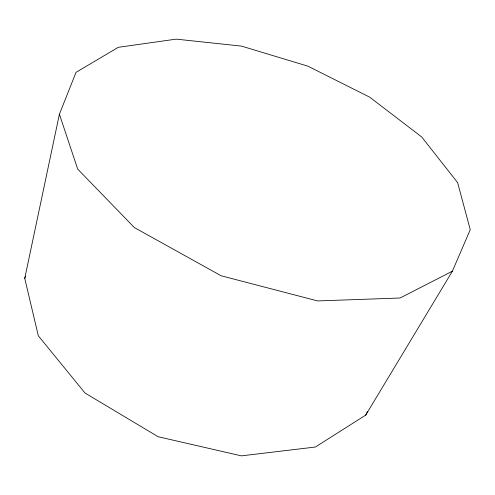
<?xml version="1.0" encoding="UTF-8"?>
<svg xmlns="http://www.w3.org/2000/svg" width="495" height="495" viewBox="0 0 495 495"><rect width="100%" height="100%" fill="white"/><g stroke="black" fill="none" stroke-linecap="round" stroke-linejoin="round"><path stroke-width="0.74" d="M24.75 278.382L59.406 114.203L76.038 72.338L118.274 47.316L176.183 39.136L241.529 46.115L307.859 66.151L369.722 97.175L421.709 136.979L457.628 182.636L470.25 229.674L452.387 271.204L365.712 415.119L315.383 447.028L241.399 455.864L158.115 436.726L85.01 393.024L38.325 335.796L24.75 278.382L25.523 276.198M365.712 415.119L367.321 411.661M452.387 271.204L400.059 298.009L317.629 300.929L221.147 275.783L134.374 227.582L77.69 169.086L59.406 114.203"/></g></svg>
